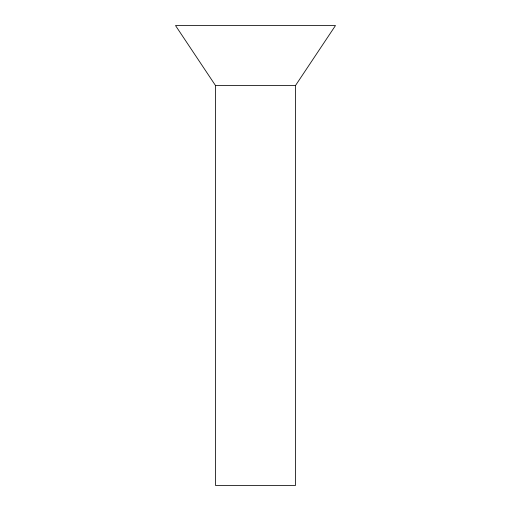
<?xml version="1.0" encoding="UTF-8"?>
<svg xmlns="http://www.w3.org/2000/svg" width="511" height="511" viewBox="0 0 511 511"><rect width="100%" height="100%" fill="white"/><g stroke="black" fill="none" stroke-linecap="round" stroke-linejoin="round"><path stroke-width="0.77" d="M295.492 85.535L335.484 25.55L175.516 25.55L215.508 85.535L215.508 485.45L295.492 485.45L295.492 85.535L215.508 85.535"/></g></svg>
